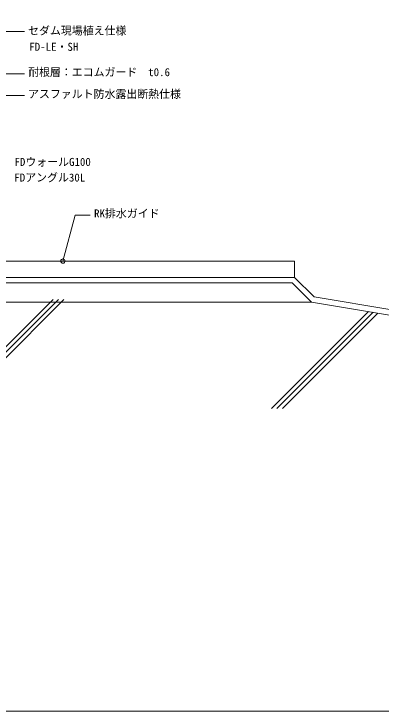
# Model space of a CAD drawing. Units: millimetres, scale not verified. Extents: x -1485 to 1485, y -1050 to 1050.
# Drawn here: x -183 to 489, y -1050 to 226 of the extents above; entities that cross this region are included whole.
import ezdxf
from ezdxf.enums import TextEntityAlignment as Align

# ---------------------------------------------------------------- set-up
doc = ezdxf.new("R2010")
doc.units = ezdxf.units.MM
doc.header["$LTSCALE"] = 4
for name, color, linetype, lineweight in [('0-0_0', 7, 'Continuous', 18), ('0-2_HATCH', 9, 'Continuous', 18), ('0-3_KUTAI', 3, 'Continuous', 18), ('0-4_BOUSUI', 1, 'Continuous', 18), ('0-6_dannnetu', 6, 'Continuous', 18), ('0-7_KANAMONO', 4, 'Continuous', 18), ('0-A_MOJI', 7, 'Continuous', 18)]:
    doc.layers.add(name, color=color, linetype=linetype, lineweight=lineweight)
doc.styles.add('ＭＳ ゴシック', font='')
doc.styles.get('ＭＳ ゴシック').set_extended_font_data('MS Gothic')

msp = doc.modelspace()

# ---------------------------------------------------------------- linework, layer by layer
at = {"layer": '0-0_0'}
msp.add_lwpolyline([(-1485, -1050), (1485, -1050), (1485, 1050), (-1485, 1050)], close=True, dxfattribs=at)
at = {"layer": '0-2_HATCH'}
for p, q in [((-311.302, -496.303), (-111.302, -296.303)), ((-301.302, -496.303), (-101.302, -296.303)), ((-291.302, -496.303), (-91.302, -296.303)), ((288.698, -496.303), (466.362, -318.64)), ((298.698, -496.303), (474.933, -320.068)), ((308.698, -496.303), (483.505, -321.497))]:
    msp.add_line(p, q, dxfattribs=at)
at = {"layer": '0-3_KUTAI'}
for p in [(-907.902, -301.206), (511.758, -326.206)]:
    msp.add_line(p, (361.758, -301.206), dxfattribs=at)
at = {"layer": '0-4_BOUSUI'}
for points in [[(-907.902, -256.206), (330.9, -256.206), (366.563, -291.869), (512.586, -316.206), (604.758, -316.206)], [(-907.902, -266.206), (326.758, -266.206), (361.758, -301.206), (511.758, -326.206), (604.758, -326.206)]]:
    msp.add_lwpolyline(points, dxfattribs=at)
at = {"layer": '0-6_dannnetu'}
for p in [(-907.902, -266.206), (361.758, -301.206)]:
    msp.add_line(p, (326.758, -266.206), dxfattribs=at)
at = {"layer": '0-7_KANAMONO'}
msp.add_lwpolyline([(-213.501, -256.206), (330.9, -256.206), (330.9, -226.206), (-213.501, -226.206)], close=True, dxfattribs=at)
at = {"layer": '0-A_MOJI'}
for p, q in [((-232.15, 193.832), (-163.545, 193.832)), ((-252.81, 116.729), (-163.545, 116.729)), ((-263.433, 77.084), (-163.545, 77.084)), ((-93.213, -226.206), (-70.781, -142.488)), ((-70.781, -142.488), (-43.478, -142.488))]:
    msp.add_line(p, q, dxfattribs=at)
msp.add_circle((-93.213, -226.206), 4, dxfattribs=at)

# ---------------------------------------------------------------- texts
at = {"layer": '0-A_MOJI', "style": 'ＭＳ ゴシック'}
for s, p in [('セダム現場植え仕様', (-157.045, 183.832)), ('FD-LE・SH', (-154.799, 154.242)), ('耐根層：エコムガード\u3000t0.6', (-157.045, 107.876)), ('アスファルト防水露出断熱仕様', (-157.045, 67.876)), ('FDウォールG100', (-181.999, -56.447)), ('FDアングル30L', (-182.244, -85.058)), ('RK排水ガイド', (-36.229, -150.826))]:
    msp.add_text(s, height=14.66, dxfattribs=at).set_placement(p, align=Align.BOTTOM_LEFT)

doc.saveas('drawing.dxf')
